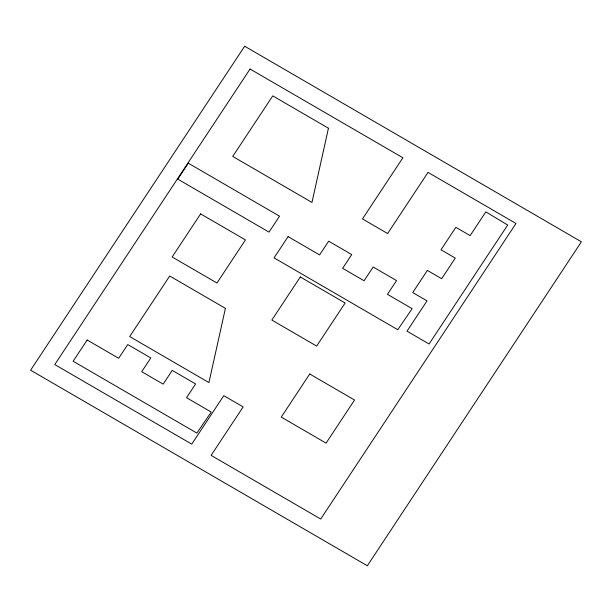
<?xml version="1.0" encoding="UTF-8"?>
<svg xmlns="http://www.w3.org/2000/svg" width="612" height="612" viewBox="0 0 612 612"><rect width="100%" height="100%" fill="white"/><g stroke="black" fill="none" stroke-linecap="round" stroke-linejoin="round"><path stroke-width="0.92" d="M225.407 308.356L208.929 382.577L129.698 336.554L169.715 276.004L225.407 308.356M328.445 128.222L311.967 202.442L232.736 156.42L272.753 95.87L328.445 128.222M244.67 46.229L30.6 370.191L367.33 565.771L581.4 241.809L244.67 46.229M250.056 69.018L54.766 364.561L191.755 444.136L223.785 395.658L243.148 406.904L211.117 455.374L320.703 519.03L516 223.479L428.033 172.393L387.633 233.539L362.472 218.928L402.88 157.781L250.056 69.018M188.297 163.19L177.778 179.117L269.02 232.116L279.546 216.189L188.297 163.19M87.172 339.997L73.142 361.233L196.857 433.089L211.217 412.044L186.538 397.708L195.618 383.969L172.232 370.39L163.159 384.129L141.724 371.683L150.804 357.943L127.747 344.548L118.667 358.295L87.172 339.997M200.629 213.894L172.148 256.994L216.962 283.019L245.435 239.919L200.629 213.894M288.099 236.622L274.061 257.859L397.785 329.715L412.136 308.67L387.457 294.334L396.538 280.594L373.159 267.016L364.079 280.755L342.651 268.308L351.732 254.569L328.675 241.174L319.594 254.913L288.099 236.622M300.316 276.968L271.843 320.061L316.649 346.086L345.13 302.994L300.316 276.968M309.733 374.001L281.26 417.101L326.066 443.126L354.547 400.026L309.733 374.001M427.375 270.405L412.725 292.582L427.015 300.882L406.995 331.168L429.081 343.998L507.7 225.017L485.829 211.874L470.138 235.612L455.856 227.312L441 249.795L455.282 258.096L441.665 278.705L427.375 270.405"/></g></svg>
